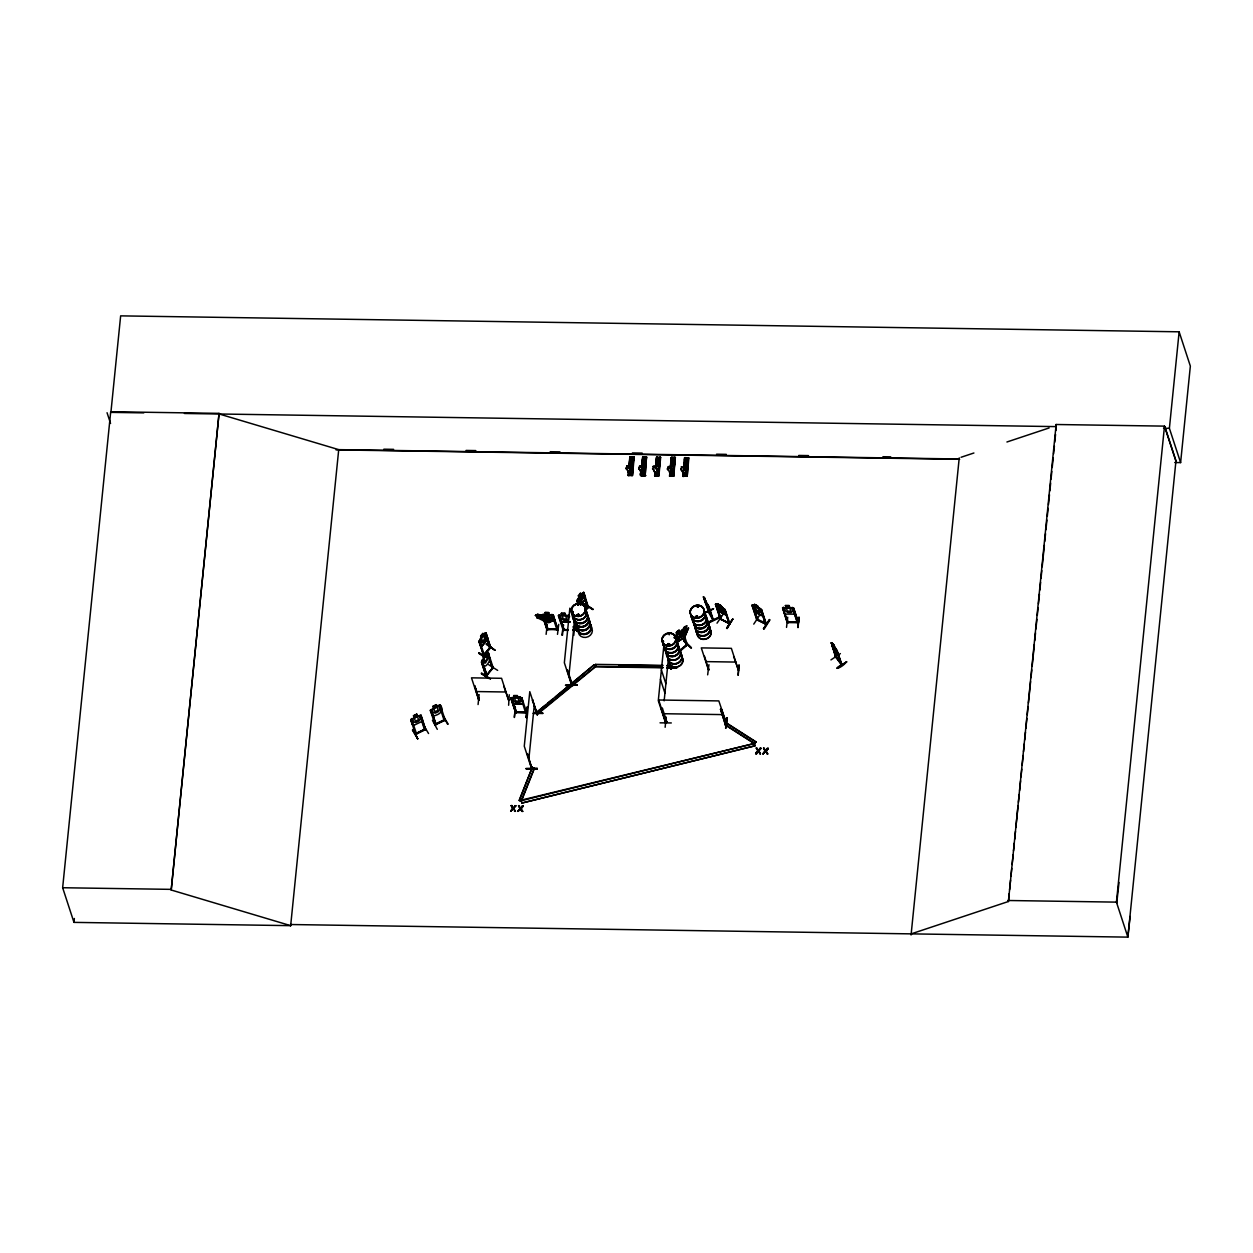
<?xml version="1.0" encoding="UTF-8"?>
<svg xmlns="http://www.w3.org/2000/svg" width="1253" height="1253" viewBox="0 0 1253 1253"><rect width="100%" height="100%" fill="white"/><g stroke="black" fill="none" stroke-linecap="round" stroke-linejoin="round"><path stroke-width="1.5" d="M526.009 768.434L537.224 768.167M537.255 768.997L525.962 768.841L537.255 768.919M566.074 684.952L577.288 684.764M577.288 684.733C567.264 686.957 556.536 684.498 577.351 684.999M660.033 722.84L671.31 722.95M708.18 611.511L709.088 612.044M677.967 638.826L677.857 641.223L684.216 638.357L688.477 628.098L684.216 638.357M756.53 619.295L766.382 624.433L761.573 609.678L758.19 607.564L760.837 612.153L759.694 612.733L756.734 611.323L753.664 606.06L755.073 606.264L754.463 604.369L757.579 605.982L758.128 607.674L757.642 605.888L754.463 604.369M757.658 620.36L756.687 619.796L766.288 624.386L761.464 609.663M757.971 620L752.505 605.81L757.861 619.953M765.238 623.461L761.119 609.929L765.301 623.916M415.26 734.164L425.55 728.995M415.103 733.663L416.576 733.913L411.814 719.942L410.89 720.397L415.698 734.462L415.291 733.506M434.838 724.704L445.175 720.099L440.367 705.376M444.376 720.538L443.828 719.723L444.956 719.238M513.871 703.998L522.579 704.045L523.3 702.369L522.564 704.155L513.871 704.108L512.179 702.322M514.341 697.373L512.681 697.937L513.714 701.085L516.001 702.447L519.462 702.463L520.872 701.116L519.838 697.968L517.912 697.232M627.064 465.865L628.865 465.944L629.507 467.604A2.553 1.128 5.1 0 1 630.635 469.264L631.559 473.665L629.037 473.806L627.08 469.389A2.553 1.128 5.1 0 1 627.001 467.588L626.61 466.21M627.08 469.389L627.08 469.249A2.553 1.128 5.1 0 1 627.017 467.447M629.899 469.985L630.792 456.906L628.99 475.529L628.192 475.529L628.505 471.817M631.12 457.047L629.82 457.032L628.849 468.136L630.024 456.781L634.175 457.047L632.514 475.529L628.176 475.514L628.74 471.692M629.084 471.817L629.21 475.451M629.335 468.136L630.024 456.781M628.677 475.247L629.319 471.833M629.586 468.136L630.353 457.047M629.679 475.263L629.382 474.088L630.839 475.263L629.366 474.26L630.525 474.104M629.883 473.822L630.322 474.307M631.543 473.822L630.635 469.264M632.436 475.529L633.094 456.906L631.261 475.529L632.937 457.047L634.159 457.047M631.512 475.451L633.783 456.797L632.232 475.451M640.361 465.991L642.209 467.792A2.553 1.128 5.1 0 1 643.322 469.452L644.23 474.01L641.724 473.994L639.766 469.577A2.553 1.128 5.1 0 1 639.688 467.792L639.296 466.414M641.536 468.324L642.711 456.969L646.485 457L645.123 475.717L646.517 457.094L645.53 457.235L643.917 475.717C651.262 474.448 635.6 478.615 641.285 472.021M640.863 475.717L641.442 471.88M641.755 468.246L642.711 456.969M644.715 475.717L641.113 475.56L642.131 475.733L641.787 472.021M642.022 468.324L643.478 457.094L642.679 470.173M641.896 475.654L642.773 457.157L646.485 457M642.82 474.339L642.899 473.963M642.429 474.542L642.961 473.556M643.322 469.452L643.306 469.593A2.553 1.128 5.1 0 0 642.209 467.792M643.541 475.294L642.053 474.448L642.382 475.451L642.069 474.276M646.517 457.094L643.948 475.733L645.561 457.235M646.078 457.251L643.979 475.717M655.585 466.774L653.173 466.335M658.029 474.214L657.12 469.671L658.029 474.073L655.507 474.198L653.565 469.64L655.523 474.057M655.977 475.921L654.661 475.921L654.974 472.224M655.319 468.528L656.885 457.439M655.397 468.528L656.494 457.188L660.644 457.439L658.906 475.936L654.708 475.936L655.225 472.083M655.147 475.921L655.288 472.162M657.606 457.455L656.556 457.361L655.805 468.528L657.621 457.439L656.541 468.544M654.646 475.921L655.711 472.224M655.476 475.936L655.961 472.099M656.133 468.544L656.838 457.455M656.18 475.498L655.852 474.495L657.011 474.495L657.308 475.67L655.852 474.495L657.011 474.495M656.509 475.075L656.541 474.417M658.326 475.67L659.423 457.439L660.629 457.455M658.436 475.936L660.268 457.204L657.919 475.858L658.718 475.858M658.185 475.921L659.908 457.439M658.639 475.858L660.331 457.361M668.366 468.215L668.382 468.074A2.553 1.128 5.1 0 0 668.444 469.875L668.429 470.016A2.553 1.128 5.1 0 1 668.366 468.215L667.974 466.836M670.214 468.763L671.169 457.658L672.172 457.596L670.856 476.14L669.556 476.156L669.854 472.444M669.807 476.062L670.104 472.318M670.292 468.763L671.389 457.408L675.148 457.423L673.863 476.156L669.525 476.14M672.83 476.062L674.459 457.533L675.477 457.674L674.208 457.658L672.579 476.156L673.534 476.015L670.026 475.874L669.76 473.524L673.378 474.01M671.749 457.674L670.026 475.874M671.561 474.542L671.733 474.057M670.888 468.089A2.553 1.128 5.1 0 1 672 469.891L671.984 470.032A2.553 1.128 5.1 0 0 670.872 468.23L669.697 466.351M671.874 474.887L670.715 474.887L671.044 475.874L670.731 474.715M672.219 475.717L671.89 474.715M673.597 476.077L674.74 457.674M673.315 476.156L675.148 457.423M673.534 476.077L675.179 457.533L671.389 457.408M681.757 470.22A2.553 1.128 5.1 0 1 681.679 468.418L681.695 468.277A2.553 1.128 5.1 0 0 681.757 470.079L683.715 474.621L686.237 474.495L685.313 470.094A2.553 1.128 5.1 0 0 684.201 468.293M684.169 476.344L682.869 476.359L683.339 470.799M685.313 470.094L685.297 470.235A2.553 1.128 5.1 0 0 684.201 468.434L684.498 457.862L685.532 457.799M683.12 476.265L684.702 457.611L688.852 457.862L687.192 476.359L688.461 457.627L685.908 476.359L688.069 457.878M683.355 476.359L683.762 472.647M684.075 468.967L685.078 457.862M683.605 476.359L684.013 472.663M684.263 468.967L685.469 457.737L684.733 468.967M682.854 476.344L683.856 476.281L684.154 472.522M684.467 468.888L685.469 457.737M684.498 472.647L683.856 476.281M684.577 475.482L685.046 474.26M684.53 474.214L684.858 475.404M685.203 474.918L685.516 476.093L684.06 474.918L685.203 474.918L684.044 475.075M688.116 457.862L685.877 476.344M487.386 637.37L487.135 639.923L481.794 646.297L480.557 645.483M487.558 637.354L487.229 639.985L481.747 646.407L479.085 640.988L485.068 633.204L483.564 634.989M481.591 661.239L483.094 665.891C485.913 668.272 490.44 660.864 489.892 657.621M489.735 660.237L488.482 653.001L487.464 653.377L488.482 653.001M512.101 698.861L511.114 698.501L512.101 698.861L516.455 712.691L516.612 711.861L526.37 711.767M515.359 707.24L514.356 717.499L515.312 707.272M514.356 697.263L510.707 697.796L515.672 712.675L515.359 711.657M516.299 712.19L515.563 711.657M525.508 711.767L525.587 712.753L521.154 698.594M522.172 698.594L521.107 698.939M525.508 712.722L525.352 711.814M527.137 707.099L526.276 717.609L527.2 707.099M527.09 753.633L531.789 767.666M662.9 667.363L595.41 666.361L537.396 713.599L537.396 714.633L532.509 699.988L537.286 714.743L529.784 691.656L524.271 746.208L531.476 768.371L531.413 766.742M532.901 699.988L532.431 700.913M531.945 768.167L531.899 766.852L531.241 767.807M531.491 768.261L531.805 766.742M536.832 713.208L537.13 714.241M536.895 714.743L536.942 713.63M537.302 714.633L537.286 713.129M533.371 713.568L542.894 713.082L533.48 713.004M567.155 670.151L571.932 684.905L571.932 683.292M577.351 629.664L576.96 631.261L572.574 616.523L577.555 630.337L576.725 630.698M572.966 616.523L572.496 617.447M571.274 684.185L571.478 683.371L571.854 684.185M571.446 684.686L571.634 683.872M576.96 631.261L577.069 630.134M576.928 631.058L576.928 630.337M581.298 594.611L583.694 592.371L585.355 597.008L585.088 599.607L580.719 604.807L585.041 599.592L585.276 596.961L584.947 599.529M585.355 597.008L585.104 599.623L580.75 604.823M661.114 708.102L665.891 722.84L665.75 721.509M666.439 655.382L666.925 654.458L671.326 669.102L666.925 654.458M661.396 708.337L662.414 708.337L661.365 708.697M665.139 727.288L666.126 717.045M670.888 669.071L670.856 667.567L670.841 669.133M670.653 668.491L671.373 669.18L671.295 667.786M666.847 721.556C668.225 723.185 663.041 720.162 667.019 722.057M667.395 668.037L676.918 667.551L667.489 667.473M719.958 618.512L729.794 623.571L725.205 609.866L724.14 609.725L729.465 623.978L724.641 609.193L716.199 604.291L718.502 605.434M720.13 618.951L721.18 619.515L715.964 604.98L721.399 619.201L720.177 618.152M720.538 709.229L724.986 723.31L720.538 709.229L721.556 709.245L726.129 723.31L724.876 723.294L725.847 722.417M729.638 623.133L729.011 623.086M727.241 718.032L725.659 728.259L727.226 718M725.659 728.259L726.615 717.765M479.132 699.988L474.762 685.814L479.272 699.894M479.147 694.601L478.066 704.546M478.489 699.44L478.63 698.986M503.816 686.268L508.702 700.443L501.576 678.296L471.488 677.842L478.709 699.926M509.266 694.757L508.624 705.251M704.531 656.227L708.556 669.556M707.663 674.85L708.947 664.654M733.616 656.321L738.518 670.512L731.376 648.349L701.288 647.895L708.509 669.979M738.221 675.304L739.066 664.826L738.064 675.054M219.259 414.007L338.717 449.639L290.665 925.654L73.974 922.38L62.65 887.735L110.703 411.736L219.056 413.365L171.207 890.006L290.665 925.654L290.931 924.526M143.797 412.863L110.906 412.378L120.648 315.866L1179.136 331.81L1190.35 366.095L1180.608 462.608L1174.734 462.529M73.974 922.38L74.366 918.496M171.207 890.006L219.056 413.365M528.766 759.929L534.264 705.376M568.831 676.463L574.328 621.895M595.41 666.361L594 664.92L536.096 712.785L537.506 714.21L595.551 666.784L595.614 664.372L663.103 665.374M663.041 667.802L595.551 666.784L595.614 664.372M664.153 700.85L668.288 659.845M666.956 665.437L670.809 665.5L670.606 667.489L666.753 667.426M670.809 665.5L670.747 667.912L666.894 667.865M911.072 934.989L959.234 457.878M911.182 933.877L1008.414 901.502L1056.138 424.501L1164.491 426.13L1175.925 461.135L1127.872 937.134L290.79 924.526L290.665 925.654M1008.414 901.502L1009.198 893.718M1009.589 889.818L1010.576 880.092M1010.967 876.207L1011.751 868.423M1012.142 864.523L1013.129 854.797M1013.52 850.897L1014.303 843.112M1014.695 839.228L1015.478 831.444M1015.87 827.544L1018.031 806.133M1018.438 802.249L1019.222 794.465M1019.613 790.565L1020.6 780.838M1020.991 776.938L1021.775 769.154M1022.166 765.27L1023.153 755.528M1023.544 751.643L1024.327 743.859M1024.719 739.959L1025.502 732.175M1025.894 728.291L1026.88 718.549M1027.272 714.664L1028.055 706.88M1028.447 702.98L1030.608 681.569M1031 677.685L1031.799 669.901M1032.19 666.001L1034.351 644.59M1034.743 640.706L1035.526 632.922M1035.918 629.022L1036.904 619.295M1037.296 615.395L1038.079 607.611M1038.471 603.727L1039.457 594M1039.849 590.1L1040.632 582.316M1041.024 578.416L1041.807 570.632M1042.198 566.748L1044.36 545.337M1044.751 541.453L1045.55 533.653M1045.942 529.768L1046.913 520.042M1047.32 516.142L1048.103 508.358M1048.495 504.473L1049.481 494.731M1049.873 490.847L1050.656 483.063M1051.048 479.163L1051.831 471.379M1052.222 467.494L1053.209 457.752M1053.601 453.868L1054.384 446.084M1054.775 442.184L1055.559 434.399M1055.95 430.515L1056.138 424.501M1130.112 916.444L1127.872 937.134L1116.439 902.129L1164.491 426.13M1180.608 462.608L1169.394 428.322L1179.136 331.81M535.611 615.427L544.115 620.016L547.624 620.47L549.707 619.405L548.407 617.839L542.8 615.489L537.662 614.299L535.438 615.427L537.662 614.299L540.685 615.756L543.175 614.189L553.215 614.91L558.024 629.664L546.621 628.599M543.395 615.756L539.62 617.102L545.227 619.452L547.295 618.402L541.688 616.053L543.348 617.901L538.853 617.729L543.598 618.402L545.728 620.642L546.418 620.266L544.726 618.434L549.566 618.684L544.538 617.948L542.33 615.818L543.395 615.756L547.843 629.507L557.898 628.802M543.583 619.358L545.353 620.893L553.873 621.049M545.071 612.498L548.751 612.67L549.206 614.424L551.242 615.019L552.26 618.168L550.85 619.483L545.118 618.027L544.084 614.878L545.744 614.346L545.071 612.498L548.767 612.56M546.12 634.347L547.31 624.166M546.778 628.567L547.921 629.554M551.696 614.409L553.215 614.91M552.401 615.928L553.466 615.583L552.401 615.928L556.99 629.758M554.687 619.562L553.967 621.222L545.274 621.049L543.598 619.233M556.661 629.288L557.005 629.695M557.491 634.347L558.728 624.339M558.493 615.662L559.355 614.957L558.352 615.646L563.224 630.384L564.289 629.946L563.036 630.322L567.766 630.353M559.652 616.57L558.681 616.194L564.179 629.93M559.84 620.172L561.61 621.707L570.115 621.864M564.915 613.437L565.448 615.239L567.484 615.834L568.517 618.982L567.108 620.298L563.662 620.235L561.36 618.841L560.342 615.693L562.002 615.176L561.313 613.312L565.025 613.375L565.573 615.066M561.532 621.864L570.225 621.927M561.861 635.193L563.443 624.934M563.474 624.699L562.487 635.208M565.025 613.375L561.313 613.422M567.969 615.113L569.457 615.849L559.339 615.066M568.705 616.382L569.676 616.758M574.767 624.902L573.764 635.412M783.501 607.172L782.639 607.893M783.814 608.801L782.827 608.425L788.403 622.522L787.182 622.553L798.318 622.71L793.509 607.987M783.986 612.404L785.678 614.095L794.386 614.142L795.091 612.607M789.061 605.779L789.609 607.47L791.645 608.065L792.679 611.213L791.269 612.529L787.808 612.466L785.521 611.072L784.488 607.924L786.164 607.392L785.474 605.544L789.171 605.606L789.719 607.298M786.007 607.345L785.474 605.544M786.524 627.393L787.714 617.212M789.171 605.606L785.459 605.653M788.403 622.522L787.072 621.598M788.294 622.522L787.996 622.13M787.307 622.537L782.53 607.768L793.494 608.097M798.036 622.255L797.3 622.694L792.82 608.974L793.869 608.629L798.474 622.349L787.025 622.052L782.655 607.783M793.619 607.956L792.084 607.392M793.869 608.629L792.82 608.974M794.371 614.268L794.982 612.482M797.065 622.334L798.302 621.848M797.91 627.393L798.928 617.134L797.879 627.377M798.004 627.596L799.132 617.384M1116.752 903.131L1119.007 882.441M554.233 620L548.955 622.584L545.337 621.754L549.018 622.537L554.233 620L551.931 618.277M479.022 652.688L484.942 656.525M488.607 678.484L481.277 673.581L490.409 678.969M677.09 642.711L683.762 637.182L684.169 634.691M832.305 646.846L838.085 655.711L838.257 654.786M579.7 604.322L581.69 594.204L583.694 592.371L588.471 607.36L587.814 606.53M542.831 713.521L533.339 713.286M676.855 667.99L667.363 667.755M587.97 606.499L585.433 610.336M483.235 655.241L483.956 654.301L484.425 655.1M485.506 653.549L486.007 655.382L487.354 654.567L488.372 657.715L485.491 663.025L483.877 663.056L483.094 656.259C492.241 646.172 488.2 647.958 490.737 647.738L485.913 632.875M486.289 675.571L493.134 667.254L485.913 675.994L481.497 662.179L482.452 661.615L486.931 675.336L486.211 676.181L481.497 662.179M486.007 675.774L486.54 674.553M643.823 465.255C646.783 463.72 641.191 463.5 643.854 465.349M657.12 464.158L657.058 465.333M657.026 465.239L658.514 464.706M672.109 465.677L672.188 464.268M685.328 464.597L685.266 465.756M531.444 767.447L527.482 753.633M665.547 721.838L666.737 721.556M578.729 604.713L578.62 604.385M576.913 614.863L578.635 614.033M577.226 614.518L577.774 615.474M577.335 615.035L578.244 614.299M579.027 615.16L578.996 614.847A7.095 6.249 -18.1 0 0 577.335 615.771L576.96 614.816M669.227 634.832L669.008 634.19M667.473 644.418L668.335 645.029M668.789 644.809L667.755 644.434L668.632 643.838M669.102 643.791L668.992 644.888M669.556 644.402L668.46 645.436L667.536 644.606M697.169 606.577L697.999 606.969M697.216 606.859C697.498 604.76 698.516 607.956 697.373 606.389M695.666 616.664L696.574 615.709M697.811 606.311L698.172 606.985M696.37 617.196L695.681 616.915M695.744 616.836C696.903 619.609 699.049 614.596 696.245 616.116M421.728 721.603L422.433 719.379M431.878 714.821L433.475 715.996C439.083 714.711 444.862 711.171 440.476 705.298L439.083 705.282L440.476 705.298M441.291 712.143L441.949 709.824M416.45 734.023L415.98 733.115L416.576 733.913M425.394 728.698L424.626 730.092L420.037 715.98L420.961 715.526L420.194 716.293M421.775 721.524L413.85 725.346L412.253 724.171L410.78 719.645L420.945 714.852L425.597 729.606L420.961 715.526M436.122 724.563L435.809 723.654M835.453 656.635L841.562 665.092M841.953 664.748L835.939 656.807L842.032 664.826L836.894 650.354L841.483 664.967M686.049 628.599L687.02 625.733L684.31 626.954L681.789 631.152L680.05 636.101L680.661 637.605L685.281 633.736L687.02 628.787L686.174 628.458M412.409 730.092L417.719 738.784L412.832 729.591M417.625 738.753L412.863 729.841M432.457 720.35L437.297 729.34M578.353 605.293L576.866 600.641L578.886 597.336L578.432 595.598M519.196 800.166L532.259 767.384L534.467 768.355L521.405 801.153L519.337 800.604L754.557 743.436L755.904 741.776L726.207 722.777L724.907 722.95M519.337 800.604L532.259 767.384M726.16 722.965L724.845 724.438L754.557 743.436L755.12 745.77L521.843 803.063L521.264 800.714L534.326 767.932M681.82 631.59L686.628 645.624L686.19 644.7L687.427 644.825L682.525 630.181M762.341 615.38L762.983 614.315M762.435 615.474L755.042 611.809C750.249 606.452 760.195 617.337 762.435 615.474L763.046 614.221M579.09 597.352L578.119 599.31L579.152 602.458L580.734 602.411L583.6 597.086L582.582 593.938L581.235 594.768L580.64 592.857L578.338 595.645L578.996 597.399M483.313 655.162L489.578 647.879M490.565 647.143L483.454 655.507M487.025 675.351L482.139 661.427M630.51 463.923L630.463 464.769M631.919 464.785L631.481 463.579M686.268 465.881L686.691 464.941M478.724 699.534L474.73 686.174M578.119 615.489L578.541 614.236M669.055 644.59L668.773 643.603M697.294 616.022L697.044 617.212M681.679 468.418L681.366 466.758M478.771 653.346L484.66 657.198L479.132 652.954M481.512 672.955L490.346 678.781M752.082 605.309L755.011 606.045M761.573 609.678L760.242 608.551M753.758 624.119L759.725 615.082M757.501 620.313L757.642 619.953M765.191 623.555L765.959 623.931M763.516 628.583L769.53 619.734M763.453 628.552L764.095 629.084L769.937 619.937M725.205 609.866L724.14 609.725M717.014 623.18L723.263 614.048M729.481 623.9L720.224 619.013L728.619 622.725M729.685 623.54L728.619 623.446M727.085 628.536L732.723 619.045L727.038 628.473M666.862 722.026L665.265 722.276L666.815 721.916M716.34 604.275L715.416 604.369L716.262 604.369M718.376 605.324L717.828 603.633L718.423 605.528L717.061 605.262L718.094 608.41L722.965 612.137L724.062 611.605L723.044 608.457L720.757 605.387M718.392 611.072L716.967 608.786L718.376 611.104L725.722 614.863L718.47 610.978M723.388 608.144L717.75 603.727M724.751 609.224L728.98 623.133M562.879 629.413L564.022 629.351L563.114 629.366M410.953 719.708L411.657 718.533M514.999 805.632L513.432 808.013L515.954 805.93L515.093 805.914M513.182 808.843L510.723 811.255L513.182 808.843L515.422 811.333L514.513 811.317M522.329 805.742L520.762 808.122L523.284 806.039L522.423 806.024M520.496 808.952L518.037 811.364L520.496 808.952L522.736 811.443L521.734 811.145M760.023 748.119L758.457 750.5L760.978 748.417L760.117 748.401M755.747 753.742C762.294 746.929 752.834 754.369 756.593 753.758L758.206 751.33L760.43 753.82L758.754 750.766L760.884 748.135M767.337 748.229L765.771 750.61L768.293 748.527L767.431 748.511M765.52 751.44L763.061 753.852L765.52 751.44L767.76 753.93L766.852 753.914M679.721 651.513L687.286 645.013M510.629 810.973L512.79 808.295L511.224 805.569L513.432 808.013M510.723 811.255L512.79 808.295M515.86 805.648L513.73 808.279L515.422 811.333M517.943 811.083L520.12 808.404L518.554 805.679L520.762 808.122M518.037 811.364L520.12 808.404M523.284 806.039L521.138 808.671L523.19 805.757M760.43 753.82L758.848 751.048L760.978 748.417M762.967 753.57L765.129 750.892L763.563 748.166L765.771 750.61M763.061 753.852L765.129 750.892M768.293 748.527L766.163 751.158L768.199 748.245M755.904 741.776L754.682 743.859L724.986 724.861L726.348 723.216L718.83 700.913L658.671 700.004L665.954 722.464M577.884 605.011L577.398 600.829L579.121 604.526M583.318 594.251L583.647 593.295L583.021 594.047L587.97 607.94M578.197 605.215L577.711 601.017M580.625 604.651L584.869 599.545M584.29 603.664L593.202 609.412L584.321 603.68M585.12 610.133L587.312 607.501M585.245 610.493L588.362 606.624M585.543 610.697L588.456 607.251M435.668 723.623L435.057 725.048L430.359 710.2L439.145 705.376M434.838 724.641L445.128 719.739M444.048 720.162L439.599 706.52M483.909 655.805L478.991 641.943L479.633 641.176L484.441 655.241M485.6 634.644L485.929 633.673L485.287 634.441L490.205 648.302M479.946 641.379L478.991 641.943M486.618 644.042L495.06 650.307L486.133 644.23M483.768 656.102L490.722 647.597L485.929 633.673M487.574 653.439L481.606 661.38L482.154 659.892M487.793 654.677L488.748 654.129L488.106 654.88L492.586 668.695L489.484 659.83M495.06 650.307L486.603 644.026M488.733 664.763L497.66 670.386M486.415 676.04L493.306 667.755M688.555 628.176L681.554 630.51L677.857 638.889M686.158 644.668L686.691 645.53M630.525 464.017L631.982 464.033M631.763 464.941L630.557 464.832M578.886 614.831A7.158 6.312 -18.1 0 0 577.32 615.818L578.808 615.301M667.661 643.932L669.556 643.964M516.549 712.612L512.696 700.223M526.652 712.753L515.516 712.174M546.95 629.069L547.592 629.084M557.867 629.695L546.778 629.507L547.749 629.586M573.075 626.688L574.281 630.478L573.247 630.572M787.307 622.146L797.096 621.974M587.97 607.032L583.647 593.295M492.648 668.601L492.836 667.05M417.296 715.996L416.779 714.1L413.412 715.729L414.132 717.515L412.644 718.893L413.662 722.041L415.792 722.574L418.941 721.055L420.194 718.893L419.16 715.745L417.296 715.996L416.685 714.21M676.244 632.561C683.934 627.471 673.722 631.747 676.996 634.3L675.774 636.054L676.808 639.218L678.656 639.375L682.227 634.598L681.209 631.449L679.612 632.076L679.063 630.181L679.533 631.998M681.413 630.416L682.697 630.165L674.975 635.96M674.474 638.31L674.991 637.401M684.06 640.706L691.484 647.911L684.044 640.675M679.455 650.683L686.096 645.029M679.565 651.043L687.161 644.575M592.732 609.584L583.929 604.15M536.096 712.785L545.024 705.486M548 703.043L552.463 699.409M555.439 696.966L594 664.92M492.758 667.144L492.539 668.037M672.047 464.487L673.065 464.377M673.096 465.474L672.266 465.662M672.939 465.677L673.378 464.738M831.976 642.773L834.091 645.389L831.976 642.773L832.619 644.606L831.788 643.838C832.227 648.991 839.839 656.306 834.482 647.112M833.37 649.414L838.194 655.648M837.443 651.09L836.565 650.558M840.371 653.596L830.943 659.908M841.436 664.074L836.894 650.354M846.495 661.631C841.64 669.133 827.7 671.702 846.668 661.991M837.145 668.147L846.621 661.897M424.407 729.042L424.814 729.998M578.635 615.489L576.975 615.051M756.734 618.982L765.614 623.101M756.89 619.483L752.145 605.215M690.936 648.005L683.558 640.784M641.834 475.576L643.259 457.235M537.051 617.588L538.602 616.805L535.438 615.427M707.945 607.094L704.327 597.399L709.12 612.184M708.415 605.497L713.035 620.282L708.149 605.481L703.372 596.82L708.759 612.357M704.719 612.466L713.521 608.77L704.985 612.952M704.906 612.795L713.521 608.77M707.992 622.412C726.458 613.328 725.221 615.004 708.039 622.506M708.337 623.164L718.596 618.168M413.584 715.823L416.732 714.304M411.986 720.256L410.89 720.397M431.549 710.796L430.468 710.937L431.549 710.796L435.981 724.156M439.772 706.833L440.539 706.081M423.342 724.782L428.557 733.522M416.294 733.256L424.297 729.387M435.856 723.795L443.86 719.927M425.613 729.559L415.667 734.415M704.499 598.715L709.543 610.65M448.151 724.093L442.732 715.134L447.619 724.265M704.985 599.874L707.506 605.747L706.05 603.006M704.859 601.346L705.94 603.93M705.878 603.93L709.684 610.759L704.891 601.33M707.334 603.977L708.18 605.544M726.004 722.918L724.986 723.31M798.239 622.302L797.049 622.24M626.829 465.959L627.675 465.646M639.531 466.147L640.377 465.85M653.314 466.351L654.802 466.273M681.522 466.774L683.699 467.04M583.804 592.434L576.787 600.72M756.828 619.029L757.705 619.452M485.976 632.749L484.958 633.141L486.07 632.812L487.48 637.432M657.339 464.143L658.53 464.612M685.391 465.787L686.237 465.787M696.088 616.821L697.404 616.163M668.1 643.572L668.961 643.917M444.799 719.269L445.285 720.052L435.245 724.954M720.444 618.7L715.588 604.338M961.067 457.267L973.91 452.991M1006.926 441.996L1049.121 427.946M672.454 457.674L671.201 457.674M686.143 476.265L688.32 457.878M668.429 466.492L670.48 466.993M693.551 622.224L693.582 622.224A7.111 6.265 -18.1 0 0 702.745 628.239A7.111 6.265 -18.1 0 0 706.065 617.917M574.203 630.557L573.154 629.507M797.456 622.287L792.851 608.613M752.912 605.089L751.957 605.23L756.796 619.843M415.323 734.007L425.55 729.199M708.415 610.697L713.427 620.047L708.853 606.295M713.349 619.89L708.634 611.292L704.217 597.446M712.847 618.778L713.004 619.17M708.29 669.494L709.057 669.494M642.585 458.974L646.344 458.99M642.303 462.091L646.078 462.122M670.981 462.529L674.709 462.435M629.304 465.443L633.016 465.349M644.246 473.869L641.74 473.853L639.782 469.436A2.553 1.128 5.1 0 1 639.703 467.635M517.818 697.279L520.308 697.248L510.707 697.796L515.594 712.612M514.529 697.937L517.99 697.952M515.563 701.085L519.024 701.116M573.545 629.539L579.199 629.57M573.404 629.805L579.152 629.961M573.435 630.087L577.445 630.243M720.506 709.59L721.524 709.59M515.469 712.628L526.73 712.675L521.812 697.843L523.159 702.479M184.426 413.474L1056.357 426.615M1163.551 428.228L1169.394 428.322M383.841 449.2L393.63 449.357M466.038 450.438L475.827 450.594M550.192 451.706L559.981 451.863M632.405 452.944L642.178 453.1M716.559 454.212L726.333 454.369M798.756 455.45L808.53 455.606M882.911 456.719L890.726 456.844M338.717 449.639L959.125 458.99M336.039 449.89L959.688 459.287M705.768 661.615L735.856 662.07M618.888 665.139L661.318 665.782M667.097 665.876L670.95 665.923M475.968 691.546L506.055 692.001M663.15 713.709L723.31 714.617M757.157 748.072L756.248 748.057L758.457 750.5M763.563 748.166L764.471 748.182M755.653 753.46L756.593 753.758M760.336 753.539L759.522 753.805M511.224 805.569L512.132 805.585M518.554 805.679L519.447 805.695M1008.085 900.5L1116.439 902.129M62.65 887.735L171.003 889.364M564.179 629.586L567.687 629.648M573.138 629.554L574.031 629.632M567.797 630.008L562.942 629.867M573.138 630.463L574.156 630.478M546.981 629.507L542.11 614.831L552.025 618.246L542.095 614.941L536.91 617.572L545.384 621.707M836.096 657.747L831.444 643.087L836.565 657.48M640.69 466.006L641.802 466.57M628.004 465.818L629.116 466.367M527.372 707.35L526.354 717.562M532.4 767.807L534.467 768.355M708.822 669.039L708.932 670.057M752.787 605.121L760.226 608.582M655.1 466.226L655.992 468.011A2.553 1.128 5.1 0 1 657.105 469.812M715.917 605.982L725.205 610.916M831.319 642.664L835.563 657.167M727.915 724.203L756.045 742.199M763.672 628.865L769.389 619.483M479.648 639.641L481.136 637.699L480.588 636.007L482.906 633.235L483.501 635.146L484.848 634.316L485.866 637.464L485.146 640.205L482.985 642.789L481.371 642.82L480.682 635.976M675.759 641.677L677.137 642.585M551.915 618.387L554.077 619.984M412.315 724.265L413.913 725.252M665.515 722.73L658.295 700.678L663.808 646.125L671.31 669.212M559.84 620.063L561.595 621.817M594.141 665.359L595.551 666.784M535.955 712.346L537.365 713.771M704.249 598.386L704.828 599.294M841.671 665.108L836.785 650.291L834.044 645.358M836.738 650.417L831.162 642.648L833.699 645.264M766.069 750.876L767.76 753.93M521.044 808.389L522.736 811.443M763.657 748.448L765.223 751.189M756.248 748.057L757.908 751.08M518.648 805.977L520.214 808.702M511.318 805.851L512.884 808.592M520.59 809.25L521.828 811.427M712.988 620.188L708.211 611.605M436.905 706.332L436.357 704.64L436.858 706.535L438.738 706.285L439.756 709.433L438.519 711.61L435.371 713.129L433.24 712.597L432.207 709.433L433.71 708.07L433.115 706.285L436.404 704.75L432.974 706.269L433.522 707.961M412.863 729.575L417.719 738.784M537.051 617.478L537.396 618.356M681.757 470.079L683.731 474.48M668.444 469.875L670.402 474.417L672.908 474.433L672 469.891M627.08 469.249L629.053 473.665M705.267 601.534L706.488 604.353M669.478 643.932L669.65 644.449A7.111 6.265 -18.1 0 0 667.959 645.561M1164.851 426.74L1175.956 460.744M688.195 460.759L684.467 460.853M687.866 464.299L684.138 464.393M687.709 466.179L683.981 466.273M686.691 474.214L683.511 474.198M686.534 476.093L683.355 476.077M674.991 459.303L671.263 459.397M674.553 464.096L670.825 464.19M715.479 604.259L720.256 619.154M754.557 743.436L521.264 800.714M755.12 745.77L521.843 803.063M659.986 460.337L656.259 460.431M703.403 596.804L704.938 601.424M659.501 465.74L655.773 465.85M653.095 466.617L653.486 467.995A2.553 1.128 5.1 0 0 653.549 469.781M645.875 463.657L642.147 463.767M644.715 473.587L641.536 473.571M633.517 459.929L629.789 460.023M632.013 473.399L628.834 473.383M682.603 630.071L684.075 634.754M684.06 638.45L686.472 645.64M675.806 639.359L679.173 649.649M677.231 644.261L678.922 649.399M661.396 670.01L665.876 683.731M660.456 679.392L664.936 693.113M662.414 708.337L666.972 722.417M584.697 599.2L587.422 607.862M577.351 631.261L569.849 608.175L564.351 662.743L571.54 684.905M561.454 613.375L562.017 615.051M560.248 617.933L564.257 630.29M553.09 614.941L557.773 629.773M571.979 683.48L567.546 670.151M545.118 620.548L548.047 629.116M542.11 614.722L546.966 629.57M520.011 704.139L517.364 695.54L513.667 695.525L516.549 704.123M486.978 639.578L489.704 648.24M488.419 653.111L493.243 667.99M485.162 654.442L483.94 656.666L479.006 641.066M483.188 656.212L483.736 657.997M432.504 713.912L435.981 724.657M430.468 710.169L431.987 714.758M107.053 412.707L110.562 423.451M669.259 644.105L669.306 644.402A7.095 6.249 -18.1 0 0 667.896 645.326M709.684 610.759L709.543 610.822M675.477 641.16A7.236 6.39 -18.1 0 1 676.62 650.73A7.236 6.39 -18.1 0 1 665.844 651.2M664.842 649.853A7.236 6.39 -18.1 0 1 664.623 644.935M678.86 647.034A7.111 6.265 -18.1 0 1 674.553 656.039A7.111 6.265 -18.1 0 1 665.531 651.67M678.766 646.799A7.095 6.249 -18.1 0 1 675.336 655.429A7.095 6.249 -18.1 0 1 666.016 652.97M674.177 637.182A7.236 6.39 -18.1 0 1 676.244 645.561A7.236 6.39 -18.1 0 1 667.003 648.772A7.236 6.39 -18.1 0 1 663.323 640.956M677.638 643.196A7.142 6.296 -18.1 0 1 671.498 652.641A7.142 6.296 -18.1 0 1 664.591 644.543M674.255 637.667A7.142 6.296 -18.1 0 1 676.291 645.937A7.142 6.296 -18.1 0 1 667.176 649.101A7.142 6.296 -18.1 0 1 663.557 641.395M675.414 640.956A7.236 6.39 -18.1 0 1 677.481 649.352A7.236 6.39 -18.1 0 1 668.241 652.562A7.236 6.39 -18.1 0 1 664.56 644.731M676.401 639.406A7.142 6.296 -18.1 0 1 670.261 648.85A7.142 6.296 -18.1 0 1 663.354 640.753M681.397 656.462A7.111 6.265 -18.1 0 1 678.077 666.8A7.111 6.265 -18.1 0 1 668.977 660.785M681.319 656.259A7.095 6.249 -18.1 0 1 677.998 666.565A7.095 6.249 -18.1 0 1 668.914 660.566M678.954 647.362A7.095 6.249 -18.1 0 1 674.662 656.353A7.095 6.249 -18.1 0 1 665.656 651.983M668.084 645.89A7.095 6.249 -18.1 0 1 669.635 644.903M676.62 645.013A7.095 6.249 -18.1 0 1 677.967 646.031M681.366 654.614A7.142 6.296 -18.1 0 1 677.904 663.291A7.142 6.296 -18.1 0 1 668.538 660.817M681.381 654.348A7.236 6.39 -18.1 0 1 677.873 663.15A7.236 6.39 -18.1 0 1 668.366 660.644M680.316 652.797A7.236 6.39 -18.1 0 1 678.64 662.492A7.236 6.39 -18.1 0 1 668.303 660.441M679.079 649.023A7.236 6.39 -18.1 0 1 677.403 658.718A7.236 6.39 -18.1 0 1 667.066 656.666M680.128 650.84A7.142 6.296 -18.1 0 1 677.481 659.062A7.142 6.296 -18.1 0 1 668.288 658.373M680.144 650.573A7.236 6.39 -18.1 0 1 677.466 658.906A7.236 6.39 -18.1 0 1 668.131 658.217M629.507 467.604A2.553 1.128 5.1 0 1 630.619 469.405M705.047 614.722A7.142 6.296 -18.1 0 1 701.711 625.09A7.142 6.296 -18.1 0 1 692.58 619.06M705.047 614.44A7.236 6.39 -18.1 0 1 701.68 624.965A7.236 6.39 -18.1 0 1 692.408 618.841M703.81 610.665A7.236 6.39 -18.1 0 1 700.443 621.175A7.236 6.39 -18.1 0 1 691.17 615.051M704.985 614.252A7.236 6.39 -18.1 0 1 701.617 624.761A7.236 6.39 -18.1 0 1 692.345 618.637M703.747 610.462A7.236 6.39 -18.1 0 1 700.38 620.987A7.236 6.39 -18.1 0 1 691.108 614.847M703.606 610.305A7.142 6.296 -18.1 0 1 700.27 620.674A7.142 6.296 -18.1 0 1 691.139 614.643M708.509 625.028A7.236 6.39 -18.1 0 1 705.141 635.553A7.236 6.39 -18.1 0 1 695.869 629.429M709.59 628.708A7.111 6.265 -18.1 0 1 705.376 639.281A7.111 6.265 -18.1 0 1 697.576 631.371M708.571 625.513A7.142 6.296 -18.1 0 1 706.112 635.522A7.142 6.296 -18.1 0 1 696.182 631.496M709.511 628.489A7.095 6.249 -18.1 0 1 705.298 639.061A7.095 6.249 -18.1 0 1 697.529 631.167M706.159 618.262A7.095 6.249 -18.1 0 1 702.855 628.583A7.095 6.249 -18.1 0 1 693.77 622.569M707.35 621.441A7.236 6.39 -18.1 0 1 703.967 631.966A7.236 6.39 -18.1 0 1 694.695 625.842M708.368 624.871A7.142 6.296 -18.1 0 1 705.032 635.255A7.142 6.296 -18.1 0 1 695.901 629.21M707.334 621.723A7.142 6.296 -18.1 0 1 703.998 632.107A7.142 6.296 -18.1 0 1 694.867 626.061M707.131 621.096A7.142 6.296 -18.1 0 1 703.794 631.465A7.142 6.296 -18.1 0 1 694.663 625.419M586.294 612.936A7.142 6.296 -18.1 0 1 582.065 623.571A7.142 6.296 -18.1 0 1 574.234 615.615M586.232 612.466A7.236 6.39 -18.1 0 1 581.94 623.242A7.236 6.39 -18.1 0 1 573.999 615.176M587.297 616.131A7.111 6.265 -18.1 0 1 583.084 626.704A7.111 6.265 -18.1 0 1 575.299 618.794M577.398 615.975A7.111 6.265 -18.1 0 1 578.949 614.988M587.218 615.912A7.095 6.249 -18.1 0 1 583.914 626.234A7.095 6.249 -18.1 0 1 574.829 620.219L574.782 620.313A7.158 6.312 -18.1 0 0 583.961 626.359A7.158 6.312 -18.1 0 0 587.297 615.975M585.057 608.864A7.236 6.39 -18.1 0 1 580.765 619.64A7.236 6.39 -18.1 0 1 572.825 611.589M586.075 612.294A7.142 6.296 -18.1 0 1 582.755 622.678A7.142 6.296 -18.1 0 1 573.608 616.633M586.044 610.493A7.142 6.296 -18.1 0 1 579.904 619.922A7.142 6.296 -18.1 0 1 572.997 611.84M584.994 608.676A7.236 6.39 -18.1 0 1 580.703 619.452A7.236 6.39 -18.1 0 1 572.762 611.401M589.818 623.728A7.142 6.296 -18.1 0 1 585.59 634.347A7.142 6.296 -18.1 0 1 577.758 626.406M589.818 623.446A7.236 6.39 -18.1 0 1 586.435 633.955A7.236 6.39 -18.1 0 1 577.179 627.831M590.743 626.704A7.095 6.249 -18.1 0 1 588.299 636.665A7.095 6.249 -18.1 0 1 578.432 632.655M587.406 616.476A7.095 6.249 -18.1 0 1 583.193 627.048A7.095 6.249 -18.1 0 1 575.425 619.154M588.581 619.655A7.236 6.39 -18.1 0 1 585.198 630.181A7.236 6.39 -18.1 0 1 575.941 624.041M577.147 627.424A7.142 6.296 -18.1 0 0 586.279 633.454A7.142 6.296 -18.1 0 0 589.615 623.086A7.236 6.39 -18.1 0 1 586.373 633.767A7.236 6.39 -18.1 0 1 577.116 627.643M588.581 619.937A7.142 6.296 -18.1 0 1 584.352 630.572A7.142 6.296 -18.1 0 1 576.521 622.616M588.518 619.468A7.236 6.39 -18.1 0 1 585.135 629.977A7.236 6.39 -18.1 0 1 575.879 623.853M588.377 619.311A7.142 6.296 -18.1 0 1 585.041 629.679A7.142 6.296 -18.1 0 1 575.91 623.634M680.019 637.229L683.261 633.673C682.948 637.291 686.44 634.691 683.997 632.859L686.785 629.037L683.621 632.514C683.934 629.116 680.567 631.543 682.885 633.345L680.019 637.229M683.136 630.541L681.413 635.49L683.934 634.347L685.657 629.398L683.136 630.541M684.671 627.236L684.357 628.129L686.284 626.5L684.671 627.236M726.114 613.688L725.55 614.863L726.223 613.751M732.786 619.092L726.568 628.254L732.739 619.045M580.39 593.812L579.199 596.052L580.39 593.812M581.423 595.316L579.262 597.916L580.296 601.064L582.457 598.48L581.423 595.316M482.656 634.19L481.434 636.414L482.656 634.19M483.674 635.694L481.512 638.278L482.546 641.442L484.707 638.858L483.674 635.694M486.195 655.946L484.018 658.53L485.052 661.678L487.213 659.094L486.195 655.946M678.687 631.073L677.184 633.063L678.687 631.073M679.799 632.64L677.184 634.864L678.202 638.012L680.833 635.788L679.799 632.64M537.819 614.784L536.488 615.458L538.821 615.192L537.819 614.784M416.262 714.868L414.43 716.403L416.262 714.868M435.84 705.408L433.992 706.943L435.84 705.408M417.468 716.559L414.32 718.079L415.354 721.227L418.502 719.708L417.468 716.559M437.046 707.099L433.898 708.618L434.932 711.782L438.08 710.247L437.046 707.099M633.626 458.676L629.852 458.661L633.626 458.676M660.096 459.084L656.337 459.052L660.143 459.193M688.304 459.506L684.53 459.491L688.304 459.506M646.203 460.117L642.429 460.102L646.203 460.117M674.866 460.556L671.107 460.54L674.866 460.556M633.345 461.809L629.57 461.793L633.376 461.918M659.814 462.2L656.055 462.185L659.861 462.326M688.022 462.623L684.263 462.608L688.022 462.623M633.188 463.469L629.429 463.453L633.188 463.469M659.673 463.876L655.899 463.845L659.673 463.876M645.718 465.536L641.943 465.521L645.749 465.662M674.38 465.975L670.621 465.959L674.38 465.975M516.722 695.979L514.497 695.979L516.722 695.979M788.529 606.045L786.32 605.998L788.529 606.045M789.797 608.018L786.336 607.956L787.37 611.104L790.815 611.182L789.797 608.018M548.125 612.999L545.901 612.952L548.125 612.999M564.383 613.813L562.158 613.782L564.383 613.813M549.378 614.972L545.932 614.91L546.966 618.058L550.412 618.136L549.378 614.972M565.636 615.803L562.19 615.74L563.208 618.888L566.669 618.951L565.636 615.803M521.812 697.952L520.277 697.294L521.687 697.984M757.047 606.013L755.136 605.105L757.047 606.013M758.222 608.238L755.261 606.828L756.279 609.976L759.255 611.386L758.222 608.238M720.334 605.387L718.486 604.4L720.334 605.387M721.493 607.627L718.611 606.092L719.645 609.24L722.527 610.791L721.493 607.627M834.67 647.676L832.791 645.17L835.704 650.824L834.67 647.676M666.502 645.452A7.111 6.265 -18.1 0 0 675.868 637.793A7.111 6.265 -18.1 0 0 664.435 634.77A7.111 6.265 -18.1 0 0 666.502 645.452M666.612 645.749A7.095 6.249 -18.1 0 0 675.962 638.122A7.095 6.249 -18.1 0 0 664.56 635.099A7.095 6.249 -18.1 0 0 666.612 645.749M666.533 645.608A7.158 6.312 -18.1 0 0 675.962 637.918A7.158 6.312 -18.1 0 0 664.45 634.864A7.158 6.312 -18.1 0 0 666.533 645.608M694.695 617.698A7.142 6.296 -18.1 0 0 704.092 610.007A7.142 6.296 -18.1 0 0 692.611 606.969A7.142 6.296 -18.1 0 0 694.695 617.698A7.111 6.265 -18.1 0 0 704.076 610.023A7.111 6.265 -18.1 0 0 692.643 607A7.111 6.265 -18.1 0 0 694.71 617.682M702.667 628.019A7.095 6.249 -18.1 0 0 705.987 617.713A7.111 6.265 -18.1 0 1 702.667 628.019A7.111 6.265 -18.1 0 1 693.582 622.005A7.095 6.249 -18.1 0 0 702.667 628.019M694.82 617.995A7.095 6.249 -18.1 0 0 704.17 610.352A7.095 6.249 -18.1 0 0 692.752 607.329A7.095 6.249 -18.1 0 0 694.82 617.995M575.941 615.896A7.111 6.265 -18.1 0 0 585.308 608.238A7.111 6.265 -18.1 0 0 573.874 605.215A7.111 6.265 -18.1 0 0 575.941 615.896M576.051 616.194A7.095 6.249 -18.1 0 0 585.402 608.566A7.095 6.249 -18.1 0 0 573.984 605.544A7.095 6.249 -18.1 0 0 576.051 616.194A7.158 6.312 -18.1 0 0 585.402 608.363A7.158 6.312 -18.1 0 0 573.89 605.324A7.158 6.312 -18.1 0 0 575.973 616.069"/></g></svg>
